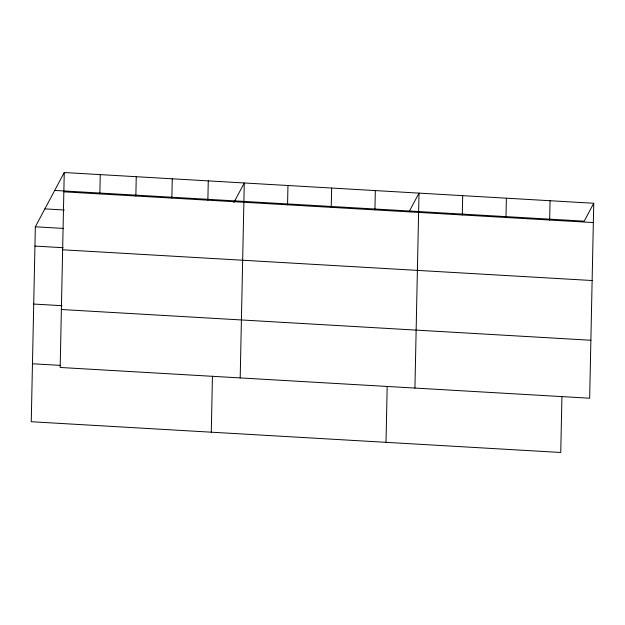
<?xml version="1.0" encoding="UTF-8"?>
<svg xmlns="http://www.w3.org/2000/svg" width="625" height="625" viewBox="0 0 625 625"><rect width="100%" height="100%" fill="white"/><g stroke="black" fill="none" stroke-linecap="round" stroke-linejoin="round"><path stroke-width="0.94" d="M64.25 172.523L60.164 367.469L589.664 398.211L593.75 203.266L64.25 172.523L35.336 226.789L31.25 421.734L560.75 452.477L561.93 396.445M99.852 193.906L100.258 174.609M135.859 196L136.258 176.703M171.859 198.086L172.266 178.789M207.867 200.18L208.273 180.883M211.281 432.188L212.453 376.156M240.195 377.922L244.281 182.977L233.844 202.562M287.555 204.805L287.961 185.508M331.242 207.344L331.648 188.047M374.93 209.875L375.328 190.586M386.016 442.336L387.188 386.297M414.93 388.07L419.016 193.117L409.469 211.023M462.297 214.953L462.695 195.656M505.977 217.484L506.383 198.188M549.664 220.023L550.062 200.727M593.75 203.266L584.211 221.172L54.703 190.43M63.844 191.812L593.344 222.562M44.875 208.883L64.336 210.008M35.336 226.789L63.555 228.43M34.93 246.086L63.148 247.719M62.633 249.781L592.133 280.523M33.719 304.047L61.938 305.688M61.375 309.508L590.883 340.25M32.461 363.773L60.688 365.406"/></g></svg>
